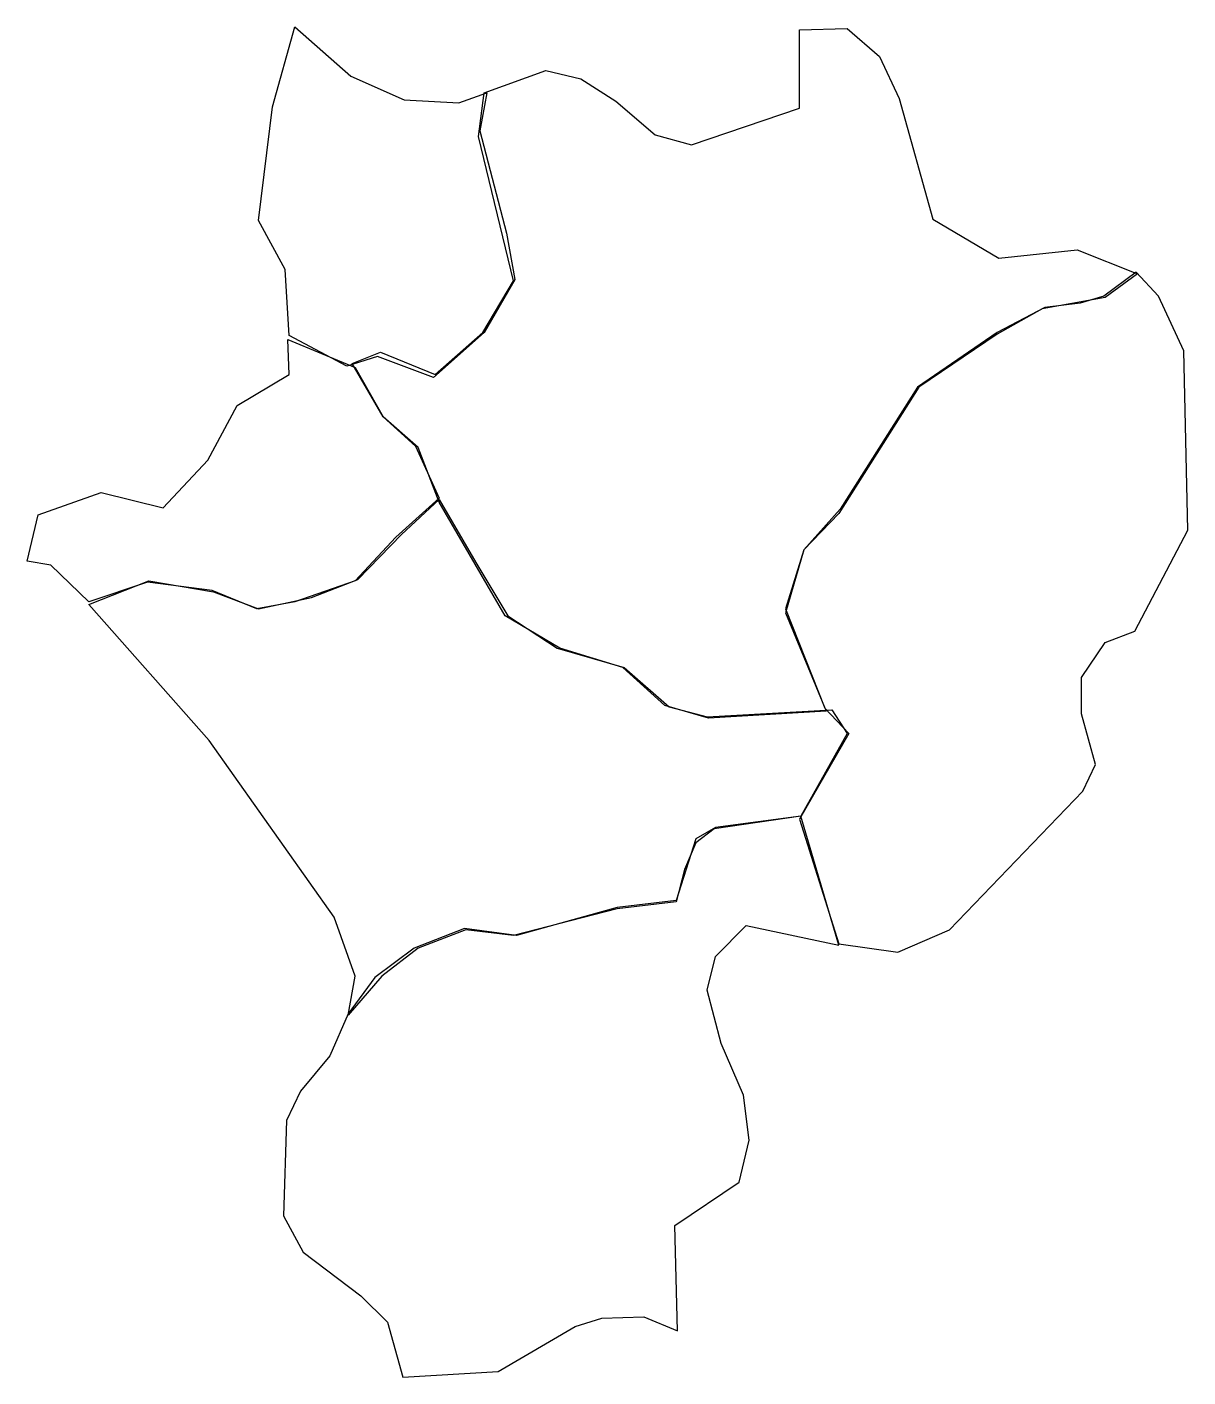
# Model space of a CAD drawing. Extents: x -143 to 330, y 234 to 785.
import ezdxf

# ---------------------------------------------------------------- set-up
doc = ezdxf.new("R2010")
doc.units = 0
doc.layers.add('Layer_1', color=7, linetype='CONTINUOUS')

msp = doc.modelspace()

# ---------------------------------------------------------------- linework, layer by layer
at = {"layer": 'Layer_1', "color": 7}
for points in [[(-48.571429, 705.714284), (-42.857143, 752.000004), (-33.714286, 784.571429), (-10.857143, 764.571429), (10.857143, 754.85714), (33.142857, 753.714284), (44.571429, 757.714284), (41.714286, 742.285716), (52.571429, 700.571428), (56, 681.714284), (43.428571, 660.000004), (22.857143, 641.714284), (0, 650.285716), (-12.571429, 646.285716), (-36, 658.85714), (-37.714286, 685.714284), (-48.571429, 705.714284)], [(309.714288, 684.000004), (296.571432, 674.285716), (270.857144, 669.714284), (252.571432, 659.428572), (220.571432, 637.714284), (188, 586.285716), (173.714288, 571.428572), (166.285712, 545.714284), (182.857144, 505.714284), (134.857144, 502.85714), (117.142856, 508.000004), (100, 523.428572), (74.285714, 531.428572), (52, 544.571428), (25.142857, 590.85714), (16.571429, 613.14286), (2.285714, 625.714284), (-10.285714, 647.428572), (1.142857, 652.000004), (23.428571, 642.85714), (42.857143, 660.000004), (55.428571, 681.14286), (41.142857, 740.000004), (43.428571, 757.714284), (68.571429, 766.857144), (82.857144, 763.428573), (97.142856, 754.285716), (113.142856, 740.571428), (128, 736.571428), (172, 751.428572), (172, 783.428573), (191.428568, 784.000001), (204.571432, 772.571429), (212.571432, 755.428572), (226.285712, 706.285716), (253.142856, 690.285716), (285.142856, 693.714284), (309.714288, 684.000004)], [(182.285712, 506.85714), (192, 496.571428), (172, 461.714284), (188, 410.85714), (212, 407.428572), (233.142856, 416.571428), (287.428568, 473.14286), (292.571432, 484.000004), (286.857144, 504.571428), (286.857144, 519.428572), (296.571432, 533.714284), (308.571432, 538.285716), (330.285712, 579.428572), (328.571432, 652.571428), (318.285712, 674.85714), (309.142856, 684.571428), (296, 674.85714), (286.285712, 672.000004), (272, 670.285716), (252.571432, 660.000004), (220, 637.714284), (188.571432, 588.000004), (173.714288, 571.428572), (166.285712, 547.428572), (182.285712, 506.85714)], [(-36.571429, 657.14286), (-9.142857, 645.714284), (2.285714, 625.714284), (15.428571, 613.714284), (25.142857, 592.571428), (7.428571, 576.571428), (-9.142857, 558.85714), (-33.714286, 550.285716), (-49.142857, 547.428572), (-67.428571, 554.85714), (-93.714288, 558.285716), (-117.714288, 550.285716), (-133.142856, 565.14286), (-142.857144, 566.85714), (-138.285712, 585.714284), (-112.571432, 594.85714), (-87.428568, 588.571428), (-69.142858, 608.000004), (-57.142858, 630.285716), (-36, 642.85714), (-36.571429, 657.14286)], [(-117.714288, 549.14286), (-93.142856, 558.85714), (-66.857143, 554.285716), (-48.571429, 547.428572), (-26.857143, 552.000004), (-8, 559.428572), (9.714286, 577.714284), (25.142857, 592.000004), (40, 566.285716), (53.142857, 544.571428), (73.142858, 531.428572), (100.571432, 523.428572), (118.857144, 507.428572), (134.285712, 503.428572), (185.142856, 506.285716), (191.428568, 496.571428), (172.571432, 462.85714), (137.142856, 457.714284), (129.714288, 452.000004), (125.142856, 441.14286), (121.714288, 428.000004), (97.714288, 425.14286), (55.428571, 414.285716), (36, 416.571428), (16.571429, 409.14286), (1.714286, 397.714284), (-12, 381.714284), (-9.142857, 397.714284), (-17.714286, 421.714284), (-68.571429, 493.714284), (-117.714288, 549.14286)], [(172.571432, 462.85714), (137.714288, 458.285716), (129.714288, 453.714284), (121.714288, 428.571428), (97.714288, 425.714284), (56.571429, 414.285716), (35.428571, 417.14286), (14.857143, 409.14286), (-1.142857, 397.14286), (-12, 382.285716), (-19.428571, 365.14286), (-31.428571, 350.85714), (-37.142857, 338.85714), (-38.285714, 300.000004), (-30.285714, 285.14286), (-6.857143, 267.428572), (4, 256.571428), (10.285714, 234.285716), (49.142857, 236.571428), (80.571432, 254.85714), (91.428568, 258.285716), (108.571432, 258.85714), (122.285712, 253.14286), (121.142856, 296.000004), (147.428568, 313.714284), (151.428568, 330.85714), (149.142856, 349.14286), (140, 370.285716), (134.285712, 392.000004), (137.714288, 405.714284), (150.285712, 418.285716), (188, 410.285716), (172.571432, 462.85714)]]:
    msp.add_lwpolyline(points, close=True, dxfattribs=at)

doc.saveas('drawing.dxf')
